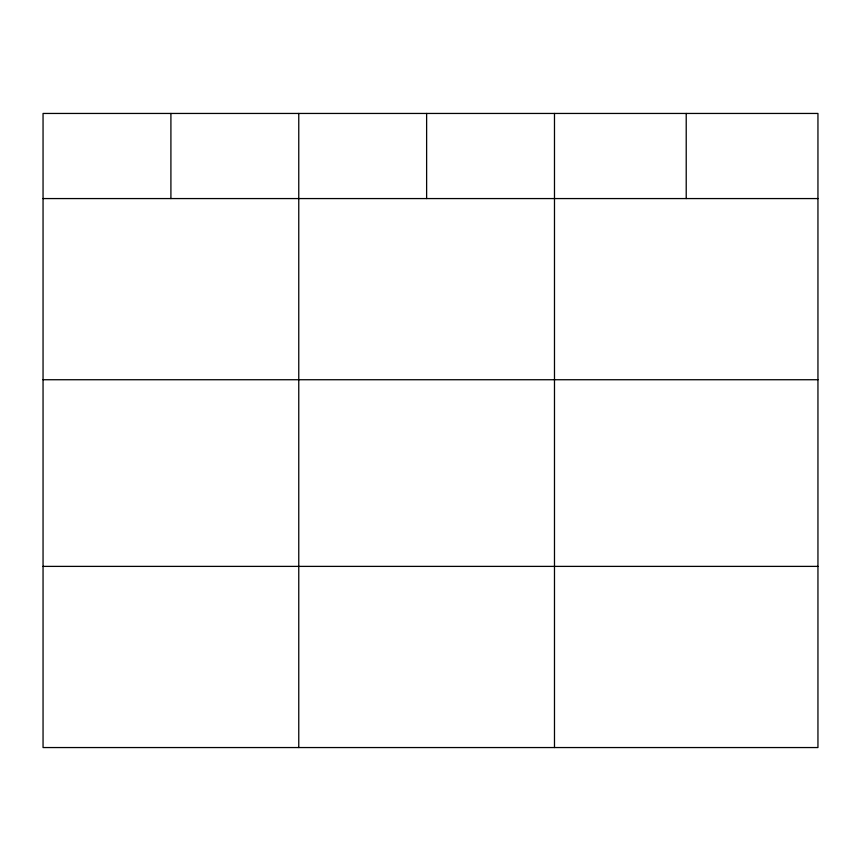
<?xml version="1.0" encoding="UTF-8"?>
<svg xmlns="http://www.w3.org/2000/svg" width="861" height="861" viewBox="0 0 861 861"><rect width="100%" height="100%" fill="white"/><g stroke="black" fill="none" stroke-linecap="round" stroke-linejoin="round"><path stroke-width="1.29" d="M817.95 379.733L817.95 113.448L43.05 113.448L43.05 747.552L817.95 747.552L817.95 379.733L43.05 379.733M43.05 198.568L817.95 198.568M43.05 566.387L817.95 566.387M686.217 113.448L686.217 198.568M554.484 113.448L554.484 747.552M426.625 113.448L426.625 198.568M298.767 113.448L298.767 747.552M170.909 113.448L170.909 198.568"/></g></svg>
